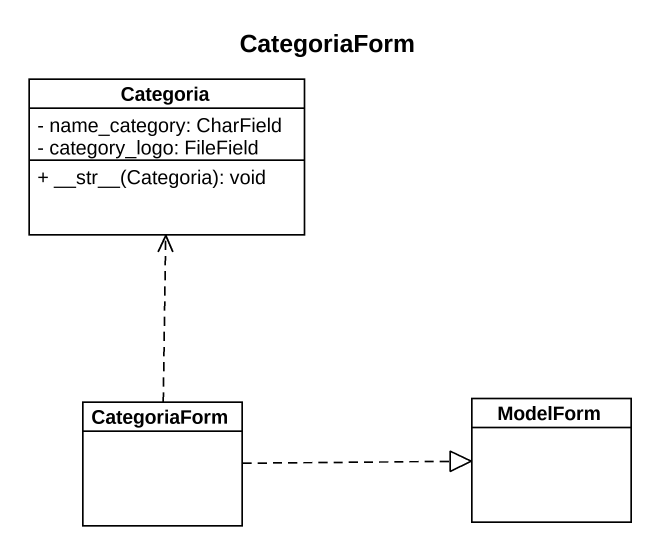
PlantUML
@startuml
title CategoriaForm
hide circle
hide empty members
skinparam classAttributeIconSize 0
class Categoria {
  - name_category: CharField
  - category_logo: FileField
  + ~__str~__(Categoria): void
}
class CategoriaForm
class ModelForm
CategoriaForm .up.> Categoria
CategoriaForm .right.|> ModelForm
@enduml
